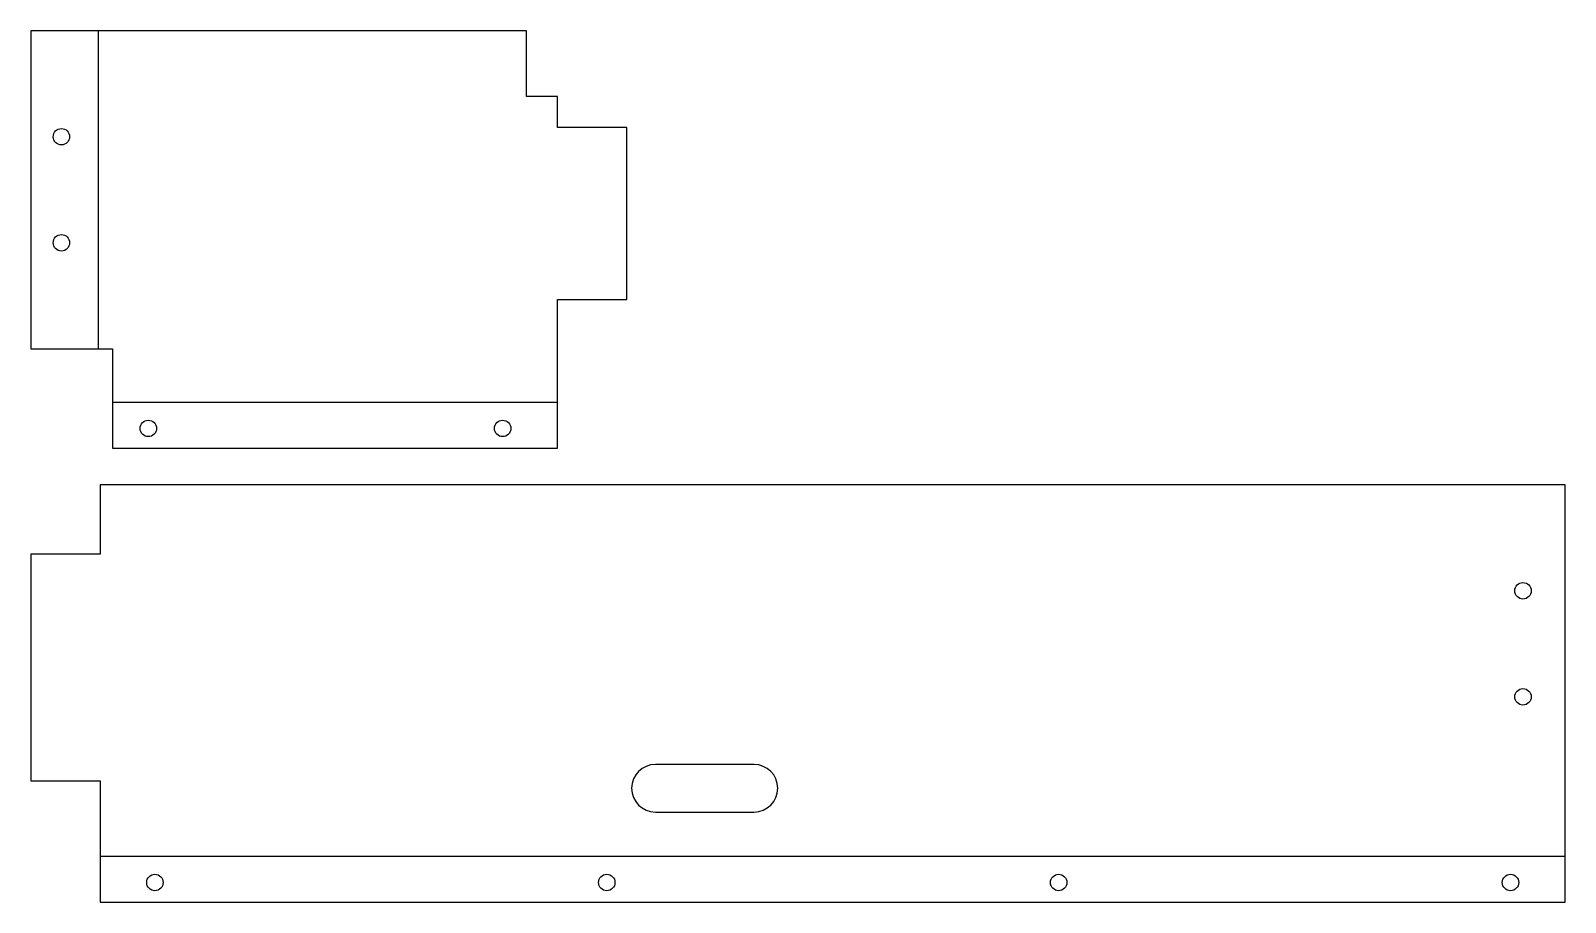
# Model space of a CAD drawing. Header units: millimetres. Extents: x 0 to 420, y 0 to 238.
import ezdxf

# ---------------------------------------------------------------- set-up
doc = ezdxf.new("R2010")
doc.units = ezdxf.units.MM

msp = doc.modelspace()

# ---------------------------------------------------------------- linework, layer by layer
at = {"layer": 'BEND'}
for p, q in [((18.5955, 151.3819), (18.5955, 238.3819)), ((22.366, 136.7865), (144.191, 136.7865)), ((19, 12.5955), (420.0875, 12.5955))]:
    msp.add_line(p, q, dxfattribs=at)
at = {"layer": 'CUT'}
for points in [[(22.366, 124.191), (144.191, 124.191), (144.191, 164.8819), (163.191, 164.8819), (163.191, 211.8819), (144.191, 211.8819), (144.191, 220.3819), (135.691, 220.3819), (135.691, 238.3819), (0, 238.3819), (0, 151.3819), (22.366, 151.3819)], [(19, 0), (420.0875, 0), (420.0875, 114.191), (19, 114.191), (19, 95.191), (0, 95.191), (0, 33.191), (19, 33.191)]]:
    msp.add_lwpolyline(points, close=True, dxfattribs=at)
msp.add_lwpolyline([(171, 24.691), (198, 24.691, 1), (198, 37.691), (171, 37.691, 1)], format="xyb", close=True, dxfattribs=at)
for centre in [(8.4125, 209.3819), (8.4125, 180.3819), (32.191, 129.6035), (129.191, 129.6035), (408.5, 85.191), (408.5, 56.191), (34, 5.4125), (157.6958, 5.4125), (281.3917, 5.4125), (405.0875, 5.4125)]:
    msp.add_circle(centre, 2.25, dxfattribs=at)

doc.saveas('drawing.dxf')
